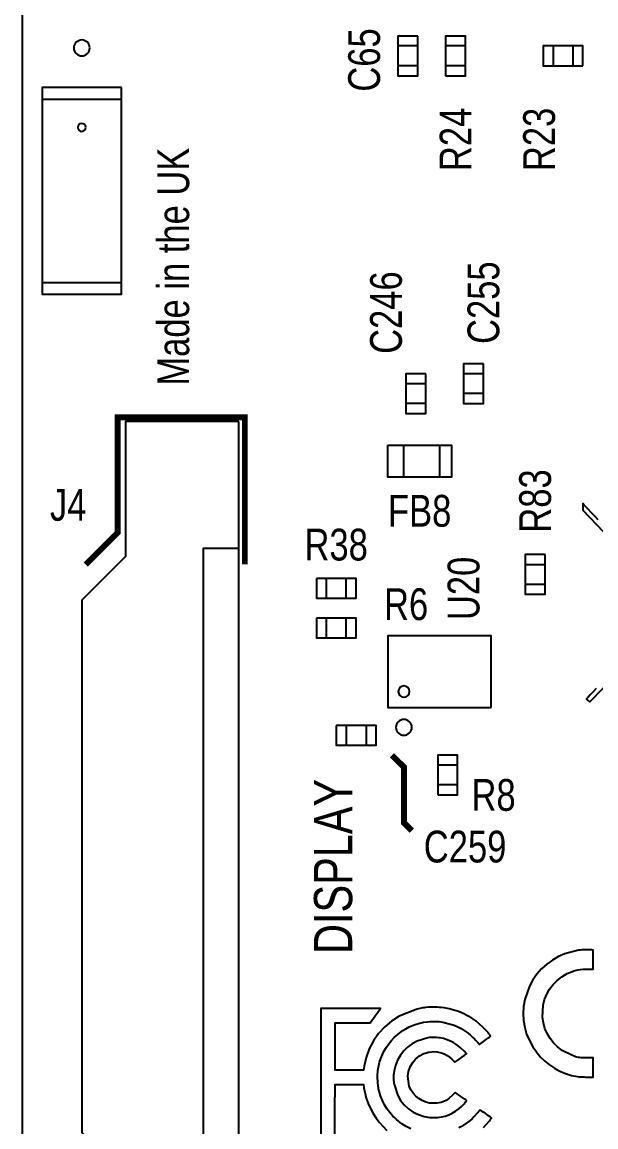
# Model space of a CAD drawing. Header units: inches. Extents: x 15 to 148, y 10 to 111.
# Drawn here: x 132.407 to 133.85, y 104.903 to 107.684 of the extents above; entities that cross this region are included whole.
import ezdxf
from ezdxf.enums import TextEntityAlignment as Align

# ---------------------------------------------------------------- set-up
doc = ezdxf.new("R2010")
doc.units = ezdxf.units.IN
doc.header["$MEASUREMENT"] = 0
for name, color, linetype in [('BOARD_OUTLINE', 93, 'Continuous'), ('PARTS_TOP', 250, 'Continuous'), ('SILK_TOP', 250, 'Continuous')]:
    doc.layers.add(name, color=color, linetype=linetype)

msp = doc.modelspace()

# ---------------------------------------------------------------- linework, layer by layer
at = {"layer": 'BOARD_OUTLINE'}
msp.add_lwpolyline([(132.7071, 102.7588), (140.6071, 102.7588, 0.414214), (140.9071, 103.0588), (140.9071, 108.0588, 0.414214), (140.6071, 108.3588), (132.7071, 108.3588, 0.414214), (132.4071, 108.0588), (132.4071, 103.0588, 0.414214)], format="xyb", close=True, dxfattribs=at)
at = {"layer": 'PARTS_TOP'}
for points in [[(133.4021, 107.6488), (133.3521, 107.6488), (133.3521, 107.5488), (133.4021, 107.5488), (133.4021, 107.6488)], [(133.4721, 107.5488), (133.5221, 107.5488), (133.5221, 107.6488), (133.4721, 107.6488), (133.4721, 107.5488)], [(133.4021, 107.6238), (133.3521, 107.6238)], [(133.5221, 107.6238), (133.4721, 107.6238)], [(133.8171, 107.5738), (133.8171, 107.6238), (133.7171, 107.6238), (133.7171, 107.5738), (133.8171, 107.5738)], [(133.7421, 107.6238), (133.7421, 107.5738)], [(133.7921, 107.6238), (133.7921, 107.5738)], [(133.4021, 107.5738), (133.3521, 107.5738)], [(133.5221, 107.5738), (133.4721, 107.5738)], [(132.6571, 107.5188), (132.4571, 107.5188), (132.4571, 106.9988), (132.6571, 106.9988), (132.6571, 107.5188)], [(132.6571, 107.4888), (132.4571, 107.4888)], [(132.4571, 107.0288), (132.6571, 107.0288)], [(133.5671, 106.8238), (133.5171, 106.8238), (133.5171, 106.7238), (133.5671, 106.7238), (133.5671, 106.8238)], [(133.4221, 106.7988), (133.3721, 106.7988), (133.3721, 106.6988), (133.4221, 106.6988), (133.4221, 106.7988)], [(133.5671, 106.7988), (133.5171, 106.7988)], [(133.4221, 106.7738), (133.3721, 106.7738)], [(133.5671, 106.7488), (133.5171, 106.7488)], [(133.4221, 106.7238), (133.3721, 106.7238)], [(132.9521, 106.6788), (132.6671, 106.6788), (132.6671, 106.3388), (132.5571, 106.2288), (132.5571, 104.8888), (132.6721, 104.7738), (132.6721, 104.4388), (132.9521, 104.4388), (132.9521, 106.6788)], [(133.3271, 106.6188), (133.4871, 106.6188), (133.4871, 106.5388), (133.3271, 106.5388), (133.3271, 106.6188)], [(133.3671, 106.5388), (133.3671, 106.6188)], [(133.4571, 106.5388), (133.4571, 106.6188)], [(132.9521, 106.3588), (132.8621, 106.3588), (132.8621, 104.7588), (132.9521, 104.7588)], [(133.7221, 106.3438), (133.6721, 106.3438), (133.6721, 106.2438), (133.7221, 106.2438), (133.7221, 106.3438)], [(133.6721, 106.3188), (133.7221, 106.3188)], [(133.1471, 106.2838), (133.1471, 106.2338), (133.2471, 106.2338), (133.2471, 106.2838), (133.1471, 106.2838)], [(133.1721, 106.2338), (133.1721, 106.2838)], [(133.2221, 106.2338), (133.2221, 106.2838)], [(133.6721, 106.2688), (133.7221, 106.2688)], [(133.1471, 106.1838), (133.1471, 106.1338), (133.2471, 106.1338), (133.2471, 106.1838), (133.1471, 106.1838)], [(133.1721, 106.1338), (133.1721, 106.1838)], [(133.2221, 106.1338), (133.2221, 106.1838)], [(133.587, 105.9588), (133.587, 106.1388), (133.3271, 106.1388), (133.3271, 105.9588), (133.587, 105.9588)], [(133.1971, 105.9138), (133.1971, 105.8638), (133.2971, 105.8638), (133.2971, 105.9138), (133.1971, 105.9138)], [(133.2221, 105.9138), (133.2221, 105.8638)], [(133.2721, 105.9138), (133.2721, 105.8638)], [(133.4521, 105.7388), (133.5021, 105.7388), (133.5021, 105.8388), (133.4521, 105.8388), (133.4521, 105.7388)], [(133.5021, 105.8138), (133.4521, 105.8138)], [(133.5021, 105.7638), (133.4521, 105.7638)]]:
    msp.add_lwpolyline(points, dxfattribs=at)
for points in [[(132.5671, 107.4188, 1), (132.5471, 107.4188, 1), (132.5671, 107.4188)], [(133.3812, 105.9988, 1), (133.3529, 105.9988, 1), (133.3812, 105.9988)]]:
    msp.add_lwpolyline(points, format="xyb", dxfattribs=at)
at = {"layer": 'SILK_TOP'}
for points in [[(132.5771, 107.6188, 1), (132.5371, 107.6188, 1)], [(133.3871, 105.9088, 1), (133.3471, 105.9088, 1)]]:
    msp.add_lwpolyline(points, format="xyb", close=True, dxfattribs=at)
at = {"layer": 'SILK_TOP', "const_width": 0.015}
for points in [[(132.9671, 106.3188), (132.9671, 106.6888), (132.6471, 106.6888), (132.6471, 106.3988), (132.5671, 106.3188)], [(133.3371, 105.8388), (133.3671, 105.8088), (133.3671, 105.6688), (133.3871, 105.6488)]]:
    msp.add_lwpolyline(points, dxfattribs=at)
at = {"layer": 'SILK_TOP'}
for points in [[(133.8557, 106.4311), (133.8464, 106.441), (133.8382, 106.4496), (133.8314, 106.4568), (133.826, 106.4625), (133.8224, 106.4663), (133.8207, 106.4681), (133.817, 106.4723), (133.8173, 106.4638), (133.8175, 106.4553), (133.8862, 106.3829)], [(133.8509, 106.0065), (133.8425, 105.9978), (133.8356, 105.9906), (133.8304, 105.9852), (133.8271, 105.9818), (133.826, 105.9806), (133.8263, 105.9802), (133.8266, 105.9798), (133.827, 105.9794), (133.8275, 105.9789), (133.8281, 105.9784), (133.8288, 105.9778), (133.8294, 105.9772), (133.8301, 105.9765), (133.8343, 105.973), (133.9026, 106.0428)], [(133.3844, 104.8984), (133.3729, 104.9042), (133.3618, 104.9111), (133.3534, 104.9175), (133.3488, 104.9216), (133.3442, 104.9259), (133.3397, 104.9305), (133.3354, 104.9351), (133.3314, 104.9397), (133.3279, 104.9441), (133.325, 104.9481), (133.3185, 104.9588), (133.3157, 104.9642), (133.3131, 104.9698), (133.3107, 104.9754), (133.3085, 104.9812), (133.3066, 104.987), (133.305, 104.9929), (133.3036, 104.9989), (133.3022, 105.0079), (133.3017, 105.0133), (133.3013, 105.019), (133.3011, 105.0249), (133.301, 105.0306), (133.3011, 105.0361), (133.3013, 105.041), (133.3018, 105.0452), (133.306, 105.0658), (133.3093, 105.0757), (133.3132, 105.0853), (133.3178, 105.0946), (133.3231, 105.1036), (133.329, 105.1121), (133.3355, 105.1202), (133.3427, 105.1279), (133.3569, 105.1402), (133.3645, 105.1456), (133.3723, 105.1504), (133.3805, 105.1547), (133.389, 105.1584), (133.3979, 105.1617), (133.407, 105.1644), (133.4165, 105.1666), (133.4264, 105.1679), (133.432, 105.1683), (133.438, 105.1685), (133.444, 105.1686), (133.4499, 105.1685), (133.4555, 105.1682), (133.4607, 105.1677), (133.4652, 105.167), (133.4845, 105.1622), (133.4936, 105.159), (133.5024, 105.1553), (133.5108, 105.151), (133.5188, 105.1461), (133.5265, 105.1407), (133.5339, 105.1347), (133.5409, 105.1282), (133.5445, 105.1245), (133.5463, 105.1227), (133.548, 105.1209), (133.5496, 105.1192), (133.551, 105.1177), (133.5522, 105.1164), (133.5532, 105.1153), (133.5539, 105.1144), (133.557, 105.1107), (133.5705, 105.1206), (133.5752, 105.124), (133.5774, 105.1256), (133.5793, 105.1271), (133.5811, 105.1284), (133.5825, 105.1295), (133.5836, 105.1304), (133.5844, 105.131), (133.5848, 105.1313), (133.5842, 105.1334), (133.5829, 105.1353), (133.5811, 105.1377), (133.5789, 105.1405), (133.5762, 105.1436), (133.5732, 105.1469), (133.57, 105.1503), (133.5665, 105.1538), (133.5478, 105.1698), (133.5376, 105.1768), (133.527, 105.1831), (133.5159, 105.1887), (133.5045, 105.1934), (133.4928, 105.1974), (133.4807, 105.2005), (133.4685, 105.2028), (133.4607, 105.2037), (133.4559, 105.204), (133.4506, 105.2043), (133.4454, 105.2046), (133.4403, 105.2047), (133.4358, 105.2048), (133.432, 105.2047), (133.4292, 105.2045), (133.4218, 105.2036), (133.418, 105.2031), (133.4142, 105.2025), (133.4105, 105.2018), (133.4069, 105.2012), (133.4035, 105.2005), (133.4004, 105.1998), (133.3976, 105.1991), (133.355, 105.1819), (133.336, 105.1694), (133.3188, 105.1548), (133.3036, 105.1381), (133.2906, 105.1197), (133.2801, 105.0996), (133.2721, 105.0783), (133.267, 105.0558), (133.2655, 105.0458), (133.2297, 105.0458), (133.1939, 105.0458), (133.1939, 105.1056), (133.1939, 105.1655), (133.2379, 105.1655), (133.2819, 105.1655), (133.295, 105.183), (133.2996, 105.1891), (133.3016, 105.1919), (133.3034, 105.1944), (133.305, 105.1966), (133.3063, 105.1984), (133.3073, 105.1997), (133.3079, 105.2006), (133.3081, 105.201), (133.3034, 105.2012), (133.2978, 105.2013), (133.2904, 105.2013), (133.2813, 105.2014), (133.2708, 105.2014), (133.2591, 105.2014), (133.2465, 105.2015), (133.233, 105.2015), (133.1579, 105.2015), (133.1579, 105.029), (133.1579, 104.8567)], [(133.1934, 104.8808), (133.1937, 104.9453), (133.1939, 105.0098), (133.2297, 105.0098), (133.2655, 105.0098), (133.2666, 105.0017), (133.2725, 104.9754), (133.2772, 104.9624), (133.2829, 104.9496), (133.2896, 104.9373), (133.2972, 104.9254), (133.3056, 104.9143), (133.3148, 104.9039), (133.3246, 104.8945)], [(133.5672, 104.9019), (133.5749, 104.91), (133.5824, 104.9188), (133.584, 104.921), (133.5848, 104.922), (133.5854, 104.9229), (133.586, 104.9237), (133.5865, 104.9244), (133.5868, 104.925), (133.587, 104.9254), (133.5871, 104.9256), (133.5837, 104.9286), (133.58, 104.9313), (133.5757, 104.9343), (133.5711, 104.9375), (133.5667, 104.9405), (133.5628, 104.9431), (133.56, 104.9448), (133.5587, 104.9454), (133.558, 104.945), (133.5574, 104.9445), (133.5568, 104.9438), (133.556, 104.943), (133.5551, 104.9421), (133.5542, 104.941), (133.5532, 104.9399), (133.5522, 104.9387), (133.5433, 104.9286), (133.5385, 104.9239), (133.5335, 104.9195), (133.5283, 104.9154), (133.5229, 104.9115), (133.5174, 104.9078), (133.5116, 104.9044), (133.5057, 104.9013)]]:
    msp.add_lwpolyline(points, dxfattribs=at)
for points in [[(133.8066, 105.3477), (133.7721, 105.339), (133.7559, 105.3319), (133.7407, 105.3232), (133.7265, 105.3128), (133.7135, 105.3009), (133.7018, 105.2876), (133.6915, 105.273), (133.6828, 105.2572), (133.6711, 105.2235), (133.6682, 105.2061), (133.6672, 105.1886), (133.6681, 105.1711), (133.671, 105.1538), (133.6758, 105.1368), (133.6826, 105.1204), (133.6912, 105.1046), (133.71, 105.0799), (133.7211, 105.0691), (133.7331, 105.0594), (133.7459, 105.0509), (133.7595, 105.0436), (133.7738, 105.0376), (133.7886, 105.033), (133.8038, 105.0298), (133.8069, 105.0294), (133.8091, 105.0293), (133.8116, 105.0291), (133.8143, 105.029), (133.8173, 105.0289), (133.8203, 105.0289), (133.8235, 105.0288), (133.8266, 105.0288), (133.8434, 105.0288), (133.8434, 105.0529), (133.8434, 105.0769), (133.8274, 105.0769), (133.8174, 105.0771), (133.8132, 105.0774), (133.8094, 105.0778), (133.8058, 105.0783), (133.8023, 105.0791), (133.7987, 105.08), (133.7949, 105.0812), (133.7908, 105.0826), (133.7649, 105.0958), (133.7536, 105.1046), (133.7435, 105.1147), (133.7347, 105.126), (133.7275, 105.1382), (133.7218, 105.1512), (133.7179, 105.1648), (133.7158, 105.1789), (133.7174, 105.2093), (133.721, 105.2236), (133.7264, 105.2371), (133.7335, 105.2497), (133.7423, 105.2614), (133.7526, 105.2719), (133.7645, 105.2811), (133.7777, 105.2889), (133.789, 105.2939), (133.7945, 105.2958), (133.8001, 105.2974), (133.8057, 105.2986), (133.8115, 105.2995), (133.8174, 105.3001), (133.8236, 105.3004), (133.8301, 105.3004), (133.8434, 105.3001), (133.8434, 105.3241), (133.8434, 105.348), (133.8401, 105.3486), (133.8347, 105.349), (133.8311, 105.3491), (133.8271, 105.3491), (133.8228, 105.349), (133.8185, 105.3488), (133.8142, 105.3485), (133.8102, 105.3481)], [(133.4274, 105.1277), (133.4001, 105.1194), (133.3878, 105.1126), (133.3766, 105.1043), (133.3667, 105.0946), (133.3582, 105.0836), (133.3512, 105.0714), (133.3458, 105.0581), (133.3423, 105.044), (133.3415, 105.0376), (133.3413, 105.0337), (133.3412, 105.0296), (133.3412, 105.0255), (133.3413, 105.0213), (133.3415, 105.0174), (133.3418, 105.0138), (133.3423, 105.0108), (133.3516, 104.9825), (133.359, 104.9699), (133.3681, 104.9587), (133.3787, 104.9488), (133.3906, 104.9406), (133.4036, 104.9341), (133.4177, 104.9294), (133.4326, 104.9268), (133.4518, 104.9268), (133.4614, 104.9282), (133.4708, 104.9306), (133.48, 104.9338), (133.4888, 104.9379), (133.4972, 104.9427), (133.5051, 104.9483), (133.5122, 104.9547), (133.5165, 104.9591), (133.5185, 104.9613), (133.5204, 104.9634), (133.522, 104.9653), (133.5233, 104.9669), (133.5243, 104.9683), (133.5249, 104.9692), (133.5249, 104.9696), (133.5239, 104.9704), (133.5228, 104.9712), (133.5214, 104.9722), (133.5196, 104.9734), (133.5176, 104.9748), (133.5153, 104.9764), (133.5129, 104.9781), (133.5104, 104.9799), (133.4961, 104.9898), (133.4883, 104.982), (133.4807, 104.9752), (133.477, 104.9725), (133.4731, 104.9701), (133.4692, 104.9681), (133.4651, 104.9664), (133.4608, 104.965), (133.4562, 104.9638), (133.4512, 104.9629), (133.4314, 104.9631), (133.4219, 104.9655), (133.4128, 104.9693), (133.4044, 104.9745), (133.3968, 104.9808), (133.3902, 104.9882), (133.3848, 104.9966), (133.3807, 105.0058), (133.3771, 105.0308), (133.3789, 105.0429), (133.3828, 105.0543), (133.3888, 105.0648), (133.3967, 105.074), (133.4062, 105.0817), (133.4172, 105.0876), (133.4296, 105.0913), (133.4437, 105.0926), (133.4505, 105.0921), (133.4573, 105.0908), (133.4638, 105.0888), (133.4701, 105.0861), (133.4762, 105.0826), (133.482, 105.0785), (133.4874, 105.0737), (133.4952, 105.066), (133.505, 105.073), (133.5086, 105.0758), (133.5105, 105.0771), (133.5123, 105.0784), (133.5141, 105.0797), (133.5157, 105.0809), (133.5172, 105.0819), (133.5184, 105.0828), (133.5194, 105.0836), (133.5243, 105.087), (133.5185, 105.0936), (133.5089, 105.1033), (133.5036, 105.1076), (133.4981, 105.1116), (133.4923, 105.1151), (133.4862, 105.1183), (133.4799, 105.1211), (133.4733, 105.1235), (133.4665, 105.1255), (133.4588, 105.127), (133.4542, 105.1275), (133.4494, 105.1279), (133.4445, 105.1282), (133.4397, 105.1283), (133.4351, 105.1283), (133.4309, 105.1281)]]:
    msp.add_lwpolyline(points, close=True, dxfattribs=at)

# ---------------------------------------------------------------- texts
at = {"layer": 'SILK_TOP', "width": 0.8125}
for s, p in [('C65', (133.3071, 107.5088)), ('R24', (133.5371, 107.3088)), ('R23', (133.7471, 107.3088)), ('Made in the UK', (132.8271, 106.7688)), ('C255', (133.6071, 106.8738)), ('C246', (133.3621, 106.8488)), ('R83', (133.7371, 106.3988)), ('U20', (133.5571, 106.1788))]:
    msp.add_text(s, height=0.08, rotation=90, dxfattribs=at).set_placement(p)
for s, p in [('J4', (132.4771, 106.4288)), ('FB8', (133.3271, 106.4138)), ('R38', (133.1171, 106.3288)), ('R6', (133.3171, 106.1788)), ('R8', (133.5371, 105.6988)), ('C259', (133.4171, 105.5688))]:
    msp.add_text(s, height=0.08, dxfattribs=at).set_placement(p)
msp.add_text('DISPLAY', height=0.096, rotation=90, dxfattribs=at).set_placement((133.2371, 105.5588), align=Align.CENTER)

doc.saveas('drawing.dxf')
